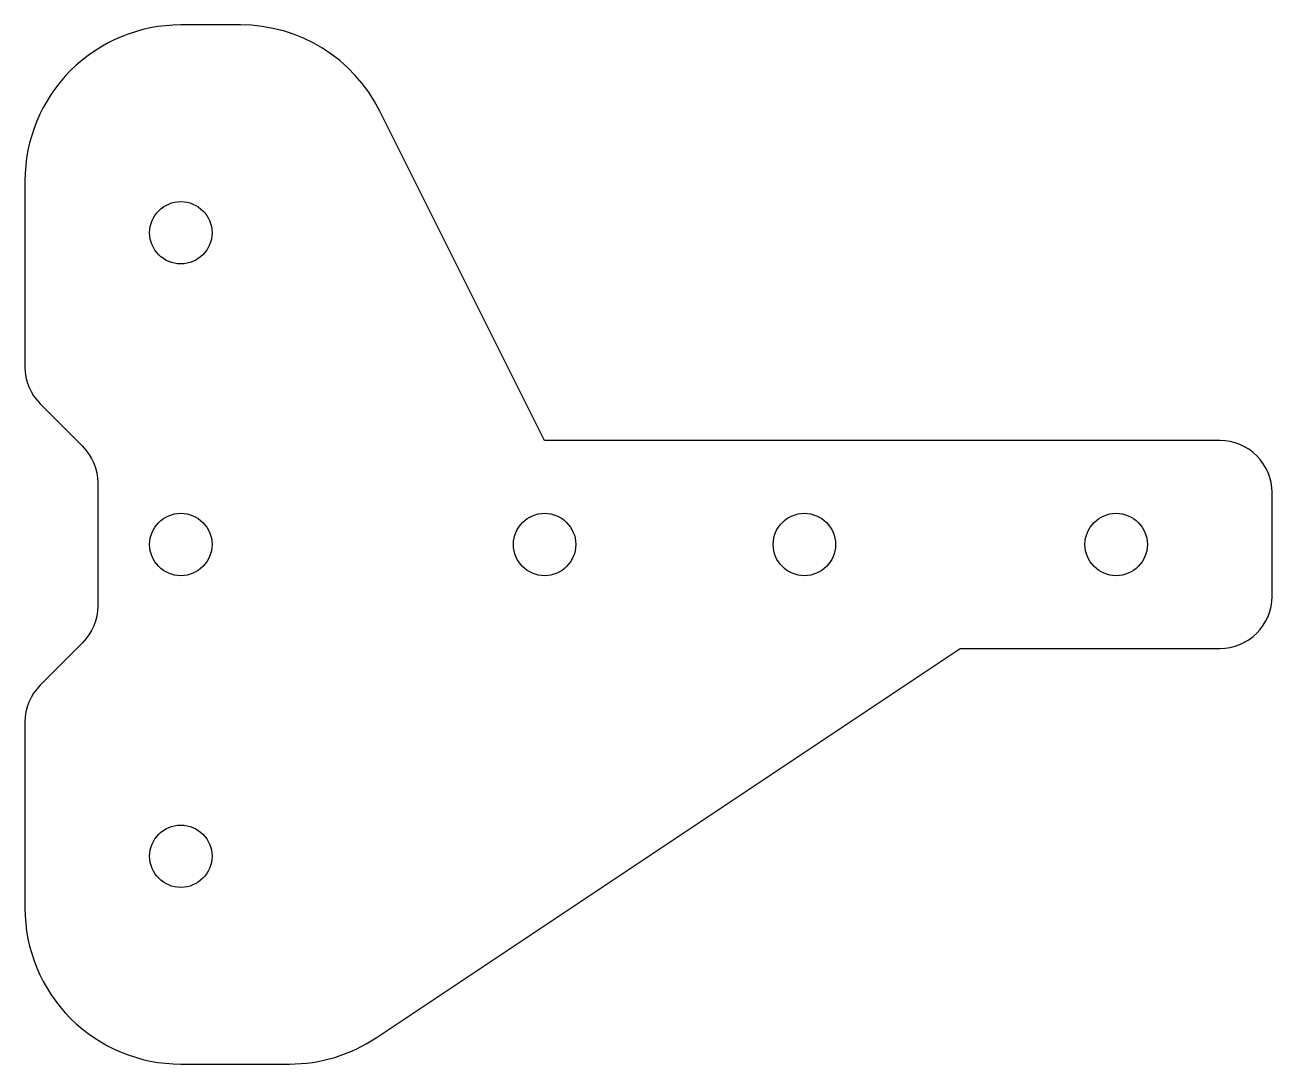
# Model space of a CAD drawing. Header units: millimetres. Extents: x 0 to 120, y -50 to 50.
import ezdxf

# ---------------------------------------------------------------- set-up
doc = ezdxf.new("R2010")
doc.units = ezdxf.units.MM
doc.layers.get('0').update_dxf_attribs({"linetype": 'CONTINUOUS'})

msp = doc.modelspace()

# ---------------------------------------------------------------- linework, layer by layer
msp.add_lwpolyline([(0, 35), (0, 17.07, 0.198912), (1.46, 13.54), (5.54, 9.46, -0.198912), (7, 5.93), (7, -5.93, -0.198912), (5.54, -9.46), (1.46, -13.54, 0.198912), (0, -17.07), (0, -35, 0.414214), (15, -50), (25.46, -50, 0.148069), (33.78, -47.48), (90, -10), (115, -10, 0.414214), (120, -5), (120, 5, 0.414214), (115, 10), (50, 10), (34.15, 41.71, 0.284079), (20.73, 50), (15, 50, 0.414214)], format="xyb", close=True)
for centre in [(15, 30), (15, 0), (50, 0), (75, 0), (105, 0), (15, -30)]:
    msp.add_circle(centre, 3)

doc.saveas('drawing.dxf')
